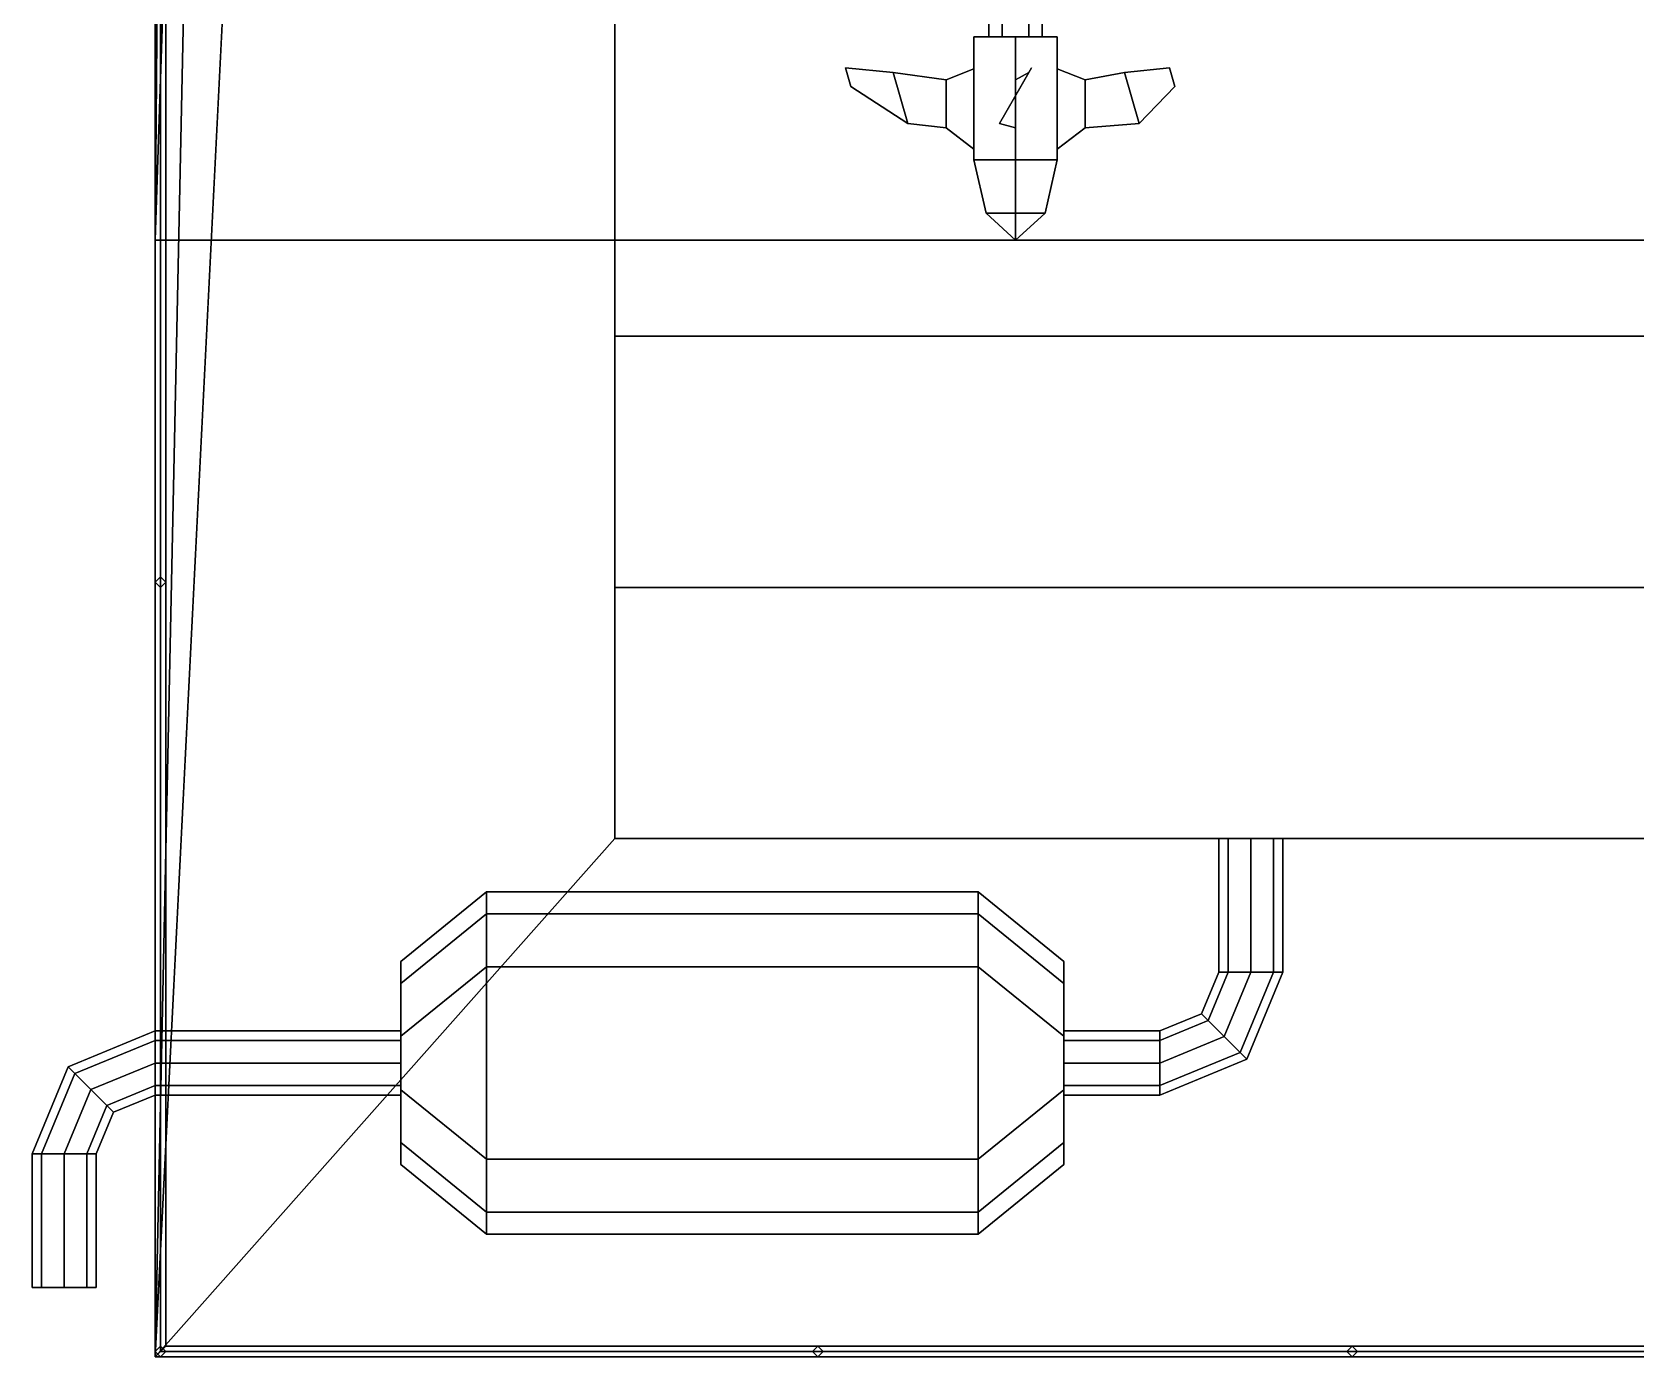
# Model space of a CAD drawing. Header units: millimetres. Extents: x -3.5 to 3.5, y -23.5 to 25.1.
# Drawn here: x -3.47 to -0.469, y -23.47 to -20.991 of the extents above; entities that cross this region are included whole.
import ezdxf

# ---------------------------------------------------------------- set-up
doc = ezdxf.new("R2010")
doc.units = ezdxf.units.MM
for name, color, linetype in [('prop', 1, 'Continuous'), ('railings', 6, 'Continuous'), ('superstructure', 3, 'Continuous')]:
    doc.layers.add(name, color=color, linetype=linetype)

msp = doc.modelspace()

# ---------------------------------------------------------------- linework, layer by layer
for points in [[(-3.24, 20.5995), (-3.24, -23.47), (-3.24, -23.47, 1.46), (-3.24, 21.45, 1.46)], [(-3.24, 21.45, 1.46), (-3.24, -23.47, 1.46), (-2.61, 6.0957, 1.46)], [(-3.24, 12.85, -1.19), (-3.24, -16.49, -1.19), (-3.24, -21.38, -0.39), (-3.24, 20.5995)], [(-3.24, 20.5995), (-3.24, -21.38, -0.39), (-3.24, -23.47)], [(-2.61, 6.0957, 1.46), (-3.24, -23.47, 1.46), (-2.42, -7.16, 1.46), (-2.42, 0.73, 1.46)], [(-2.42, -7.16, 1.46), (-3.24, -23.47, 1.46), (-2.38, -22.5, 1.46), (-2.38, -9.68, 1.46)], [(3.12, -17.76, -1.19), (3.24, -21.38, -0.39), (-3.24, -21.38, -0.39), (-3.12, -17.76, -1.19)], [(-3.21, -17.76, -1.16), (-3.24, -21.38, -0.39), (-3.24, -21.38, -0.39), (-3.24, -17.76, -1.07)], [(-3.12, -17.76, -1.19), (-3.24, -21.38, -0.39), (-3.24, -21.38, -0.39), (-3.21, -17.76, -1.16)], [(3.24, -21.38, -0.39), (3.24, -23.47, -0.32), (-3.24, -23.47, -0.32), (-3.24, -21.38, -0.39)], [(-3.24, -21.38, -0.39), (-3.24, -23.47, -0.32), (-3.24, -23.47)], [(-2.38, -22.5, 1.46), (-3.24, -23.47, 1.46), (3.24, -23.47, 1.46), (2.38, -22.5, 1.46)], [(-1.25, -22.5, 1.6), (-1.2324, -22.5, 1.5576), (-1.2324, -22.75, 1.5576), (-1.25, -22.75, 1.6)], [(-1.2324, -22.5, 1.6424), (-1.25, -22.5, 1.6), (-1.25, -22.75, 1.6), (-1.2324, -22.75, 1.6424)], [(-1.19, -22.5, 1.66), (-1.2324, -22.5, 1.6424), (-1.2324, -22.75, 1.6424), (-1.19, -22.75, 1.66)], [(-1.2324, -22.5, 1.5576), (-1.19, -22.5, 1.54), (-1.19, -22.75, 1.54), (-1.2324, -22.75, 1.5576)], [(-1.1476, -22.5, 1.6424), (-1.19, -22.5, 1.66), (-1.19, -22.75, 1.66), (-1.1476, -22.75, 1.6424)], [(-1.19, -22.5, 1.54), (-1.1476, -22.5, 1.5576), (-1.1476, -22.75, 1.5576), (-1.19, -22.75, 1.54)], [(-1.1476, -22.5, 1.5576), (-1.13, -22.5, 1.6), (-1.13, -22.75, 1.6), (-1.1476, -22.75, 1.5576)], [(-1.13, -22.5, 1.6), (-1.1476, -22.5, 1.6424), (-1.1476, -22.75, 1.6424), (-1.13, -22.75, 1.6)], [(-2.62, -22.6, 1.6), (-2.62, -22.641, 1.501), (-2.78, -22.771, 1.501), (-2.78, -22.73, 1.6)], [(-2.62, -22.641, 1.699), (-2.62, -22.6, 1.6), (-2.78, -22.73, 1.6), (-2.78, -22.771, 1.699)], [(-1.7, -22.6, 1.6), (-1.7, -22.641, 1.501), (-2.62, -22.641, 1.501), (-2.62, -22.6, 1.6)], [(-1.7, -22.641, 1.699), (-1.7, -22.6, 1.6), (-2.62, -22.6, 1.6), (-2.62, -22.641, 1.699)], [(-1.7, -22.641, 1.501), (-1.7, -22.6, 1.6), (-1.54, -22.73, 1.6), (-1.54, -22.771, 1.501)], [(-1.7, -22.6, 1.6), (-1.7, -22.641, 1.699), (-1.54, -22.771, 1.699), (-1.54, -22.73, 1.6)], [(-2.62, -22.641, 1.501), (-2.62, -22.74, 1.46), (-2.78, -22.87, 1.46), (-2.78, -22.771, 1.501)], [(-2.62, -22.74, 1.74), (-2.62, -22.641, 1.699), (-2.78, -22.771, 1.699), (-2.78, -22.87, 1.74)], [(-1.7, -22.641, 1.501), (-1.7, -22.74, 1.46), (-2.62, -22.74, 1.46), (-2.62, -22.641, 1.501)], [(-1.7, -22.74, 1.74), (-1.7, -22.641, 1.699), (-2.62, -22.641, 1.699), (-2.62, -22.74, 1.74)], [(-1.7, -22.74, 1.46), (-1.7, -22.641, 1.501), (-1.54, -22.771, 1.501), (-1.54, -22.87, 1.46)], [(-1.7, -22.641, 1.699), (-1.7, -22.74, 1.74), (-1.54, -22.87, 1.74), (-1.54, -22.771, 1.699)], [(-2.78, -22.73, 1.6), (-2.78, -22.771, 1.501), (-2.78, -22.8776, 1.5576), (-2.78, -22.86, 1.6)], [(-2.78, -22.771, 1.699), (-2.78, -22.73, 1.6), (-2.78, -22.86, 1.6), (-2.78, -22.8776, 1.6424)], [(-2.62, -22.74, 1.46), (-2.62, -23.1, 1.46), (-2.78, -22.97, 1.46), (-2.78, -22.87, 1.46)], [(-2.62, -23.1, 1.74), (-2.62, -22.74, 1.74), (-2.78, -22.87, 1.74), (-2.78, -22.97, 1.74)], [(-1.7, -22.74, 1.46), (-1.7, -23.1, 1.46), (-2.62, -23.1, 1.46), (-2.62, -22.74, 1.46)], [(-1.7, -23.1, 1.74), (-1.7, -22.74, 1.74), (-2.62, -22.74, 1.74), (-2.62, -23.1, 1.74)], [(-1.7, -23.1, 1.46), (-1.7, -22.74, 1.46), (-1.54, -22.87, 1.46), (-1.54, -22.97, 1.46)], [(-1.7, -22.74, 1.74), (-1.7, -23.1, 1.74), (-1.54, -22.97, 1.74), (-1.54, -22.87, 1.74)], [(-1.54, -22.73, 1.6), (-1.54, -22.771, 1.699), (-1.54, -22.8776, 1.6424), (-1.54, -22.86, 1.6)], [(-1.54, -22.771, 1.501), (-1.54, -22.73, 1.6), (-1.54, -22.86, 1.6), (-1.54, -22.8776, 1.5576)], [(-2.78, -22.771, 1.501), (-2.78, -22.87, 1.46), (-2.78, -22.92, 1.54), (-2.78, -22.8776, 1.5576)], [(-2.78, -22.87, 1.74), (-2.78, -22.771, 1.699), (-2.78, -22.8776, 1.6424), (-2.78, -22.92, 1.66)], [(-1.54, -22.771, 1.699), (-1.54, -22.87, 1.74), (-1.54, -22.92, 1.66), (-1.54, -22.8776, 1.6424)], [(-1.54, -22.87, 1.46), (-1.54, -22.771, 1.501), (-1.54, -22.8776, 1.5576), (-1.54, -22.92, 1.54)], [(-1.2324, -22.75, 1.6424), (-1.25, -22.75, 1.6), (-1.2822, -22.8278, 1.6), (-1.2698, -22.8402, 1.6424)], [(-1.25, -22.75, 1.6), (-1.2324, -22.75, 1.5576), (-1.2698, -22.8402, 1.5576), (-1.2822, -22.8278, 1.6)], [(-1.19, -22.75, 1.66), (-1.2324, -22.75, 1.6424), (-1.2698, -22.8402, 1.6424), (-1.2398, -22.8702, 1.66)], [(-1.2324, -22.75, 1.5576), (-1.19, -22.75, 1.54), (-1.2398, -22.8702, 1.54), (-1.2698, -22.8402, 1.5576)], [(-1.1476, -22.75, 1.6424), (-1.19, -22.75, 1.66), (-1.2398, -22.8702, 1.66), (-1.2098, -22.9002, 1.6424)], [(-1.19, -22.75, 1.54), (-1.1476, -22.75, 1.5576), (-1.2098, -22.9002, 1.5576), (-1.2398, -22.8702, 1.54)], [(-1.13, -22.75, 1.6), (-1.1476, -22.75, 1.6424), (-1.2098, -22.9002, 1.6424), (-1.1974, -22.9126, 1.6)], [(-1.1476, -22.75, 1.5576), (-1.13, -22.75, 1.6), (-1.1974, -22.9126, 1.6), (-1.2098, -22.9002, 1.5576)], [(-1.2698, -22.8402, 1.6424), (-1.2822, -22.8278, 1.6), (-1.36, -22.86, 1.6), (-1.36, -22.8776, 1.6424)], [(-1.2822, -22.8278, 1.6), (-1.2698, -22.8402, 1.5576), (-1.36, -22.8776, 1.5576), (-1.36, -22.86, 1.6)], [(-3.3902, -22.9398, 1.5576), (-3.4026, -22.9274, 1.6), (-3.24, -22.86, 1.6), (-3.24, -22.8776, 1.5576)], [(-3.4026, -22.9274, 1.6), (-3.3902, -22.9398, 1.6424), (-3.24, -22.8776, 1.6424), (-3.24, -22.86, 1.6)], [(-3.24, -22.8776, 1.5576), (-3.24, -22.86, 1.6), (-2.78, -22.86, 1.6), (-2.78, -22.8776, 1.5576)], [(-3.24, -22.86, 1.6), (-3.24, -22.8776, 1.6424), (-2.78, -22.8776, 1.6424), (-2.78, -22.86, 1.6)], [(-1.36, -22.8776, 1.6424), (-1.36, -22.86, 1.6), (-1.54, -22.86, 1.6), (-1.54, -22.8776, 1.6424)], [(-1.36, -22.86, 1.6), (-1.36, -22.8776, 1.5576), (-1.54, -22.8776, 1.5576), (-1.54, -22.86, 1.6)], [(-1.2398, -22.8702, 1.66), (-1.2698, -22.8402, 1.6424), (-1.36, -22.8776, 1.6424), (-1.36, -22.92, 1.66)], [(-1.2698, -22.8402, 1.5576), (-1.2398, -22.8702, 1.54), (-1.36, -22.92, 1.54), (-1.36, -22.8776, 1.5576)], [(-3.3602, -22.9698, 1.54), (-3.3902, -22.9398, 1.5576), (-3.24, -22.8776, 1.5576), (-3.24, -22.92, 1.54)], [(-3.3902, -22.9398, 1.6424), (-3.3602, -22.9698, 1.66), (-3.24, -22.92, 1.66), (-3.24, -22.8776, 1.6424)], [(-3.24, -22.92, 1.54), (-3.24, -22.8776, 1.5576), (-2.78, -22.8776, 1.5576), (-2.78, -22.92, 1.54)], [(-3.24, -22.8776, 1.6424), (-3.24, -22.92, 1.66), (-2.78, -22.92, 1.66), (-2.78, -22.8776, 1.6424)], [(-2.78, -22.97, 1.74), (-2.78, -22.87, 1.74), (-2.78, -22.92, 1.66)], [(-2.78, -22.87, 1.46), (-2.78, -22.97, 1.46), (-2.78, -22.92, 1.54)], [(-1.54, -22.87, 1.74), (-1.54, -22.97, 1.74), (-1.54, -22.92, 1.66)], [(-1.54, -22.97, 1.46), (-1.54, -22.87, 1.46), (-1.54, -22.92, 1.54)], [(-1.36, -22.92, 1.66), (-1.36, -22.8776, 1.6424), (-1.54, -22.8776, 1.6424), (-1.54, -22.92, 1.66)], [(-1.36, -22.8776, 1.5576), (-1.36, -22.92, 1.54), (-1.54, -22.92, 1.54), (-1.54, -22.8776, 1.5576)], [(-1.2098, -22.9002, 1.6424), (-1.2398, -22.8702, 1.66), (-1.36, -22.92, 1.66), (-1.36, -22.9624, 1.6424)], [(-1.2398, -22.8702, 1.54), (-1.2098, -22.9002, 1.5576), (-1.36, -22.9624, 1.5576), (-1.36, -22.92, 1.54)], [(-3.3302, -22.9998, 1.5576), (-3.3602, -22.9698, 1.54), (-3.24, -22.92, 1.54), (-3.24, -22.9624, 1.5576)], [(-3.3602, -22.9698, 1.66), (-3.3302, -22.9998, 1.6424), (-3.24, -22.9624, 1.6424), (-3.24, -22.92, 1.66)], [(-3.24, -22.92, 1.66), (-3.24, -22.9624, 1.6424), (-2.78, -22.9624, 1.6424), (-2.78, -22.92, 1.66)], [(-3.24, -22.9624, 1.5576), (-3.24, -22.92, 1.54), (-2.78, -22.92, 1.54), (-2.78, -22.9624, 1.5576)], [(-2.78, -23.069, 1.699), (-2.78, -22.97, 1.74), (-2.78, -22.92, 1.66), (-2.78, -22.9624, 1.6424)], [(-2.78, -22.97, 1.46), (-2.78, -23.069, 1.501), (-2.78, -22.9624, 1.5576), (-2.78, -22.92, 1.54)], [(-1.36, -22.92, 1.54), (-1.36, -22.9624, 1.5576), (-1.54, -22.9624, 1.5576), (-1.54, -22.92, 1.54)], [(-1.36, -22.9624, 1.6424), (-1.36, -22.92, 1.66), (-1.54, -22.92, 1.66), (-1.54, -22.9624, 1.6424)], [(-1.54, -23.069, 1.501), (-1.54, -22.97, 1.46), (-1.54, -22.92, 1.54), (-1.54, -22.9624, 1.5576)], [(-1.54, -22.97, 1.74), (-1.54, -23.069, 1.699), (-1.54, -22.9624, 1.6424), (-1.54, -22.92, 1.66)], [(-1.1974, -22.9126, 1.6), (-1.2098, -22.9002, 1.6424), (-1.36, -22.9624, 1.6424), (-1.36, -22.98, 1.6)], [(-1.2098, -22.9002, 1.5576), (-1.1974, -22.9126, 1.6), (-1.36, -22.98, 1.6), (-1.36, -22.9624, 1.5576)], [(-3.4524, -23.09, 1.5576), (-3.47, -23.09, 1.6), (-3.4026, -22.9274, 1.6), (-3.3902, -22.9398, 1.5576)], [(-3.47, -23.09, 1.6), (-3.4524, -23.09, 1.6424), (-3.3902, -22.9398, 1.6424), (-3.4026, -22.9274, 1.6)], [(-3.41, -23.09, 1.54), (-3.4524, -23.09, 1.5576), (-3.3902, -22.9398, 1.5576), (-3.3602, -22.9698, 1.54)], [(-3.4524, -23.09, 1.6424), (-3.41, -23.09, 1.66), (-3.3602, -22.9698, 1.66), (-3.3902, -22.9398, 1.6424)], [(-3.3676, -23.09, 1.5576), (-3.41, -23.09, 1.54), (-3.3602, -22.9698, 1.54), (-3.3302, -22.9998, 1.5576)], [(-3.41, -23.09, 1.66), (-3.3676, -23.09, 1.6424), (-3.3302, -22.9998, 1.6424), (-3.3602, -22.9698, 1.66)], [(-3.3178, -23.0122, 1.6), (-3.3302, -22.9998, 1.5576), (-3.24, -22.9624, 1.5576), (-3.24, -22.98, 1.6)], [(-3.3302, -22.9998, 1.6424), (-3.3178, -23.0122, 1.6), (-3.24, -22.98, 1.6), (-3.24, -22.9624, 1.6424)], [(-3.24, -22.9624, 1.6424), (-3.24, -22.98, 1.6), (-2.78, -22.98, 1.6), (-2.78, -22.9624, 1.6424)], [(-3.24, -22.98, 1.6), (-3.24, -22.9624, 1.5576), (-2.78, -22.9624, 1.5576), (-2.78, -22.98, 1.6)], [(-2.78, -23.11, 1.6), (-2.78, -23.069, 1.699), (-2.78, -22.9624, 1.6424), (-2.78, -22.98, 1.6)], [(-2.78, -23.069, 1.501), (-2.78, -23.11, 1.6), (-2.78, -22.98, 1.6), (-2.78, -22.9624, 1.5576)], [(-2.62, -23.1, 1.46), (-2.62, -23.199, 1.501), (-2.78, -23.069, 1.501), (-2.78, -22.97, 1.46)], [(-2.62, -23.199, 1.699), (-2.62, -23.1, 1.74), (-2.78, -22.97, 1.74), (-2.78, -23.069, 1.699)], [(-1.7, -23.199, 1.501), (-1.7, -23.1, 1.46), (-1.54, -22.97, 1.46), (-1.54, -23.069, 1.501)], [(-1.7, -23.1, 1.74), (-1.7, -23.199, 1.699), (-1.54, -23.069, 1.699), (-1.54, -22.97, 1.74)], [(-1.36, -22.9624, 1.5576), (-1.36, -22.98, 1.6), (-1.54, -22.98, 1.6), (-1.54, -22.9624, 1.5576)], [(-1.36, -22.98, 1.6), (-1.36, -22.9624, 1.6424), (-1.54, -22.9624, 1.6424), (-1.54, -22.98, 1.6)], [(-1.54, -23.11, 1.6), (-1.54, -23.069, 1.501), (-1.54, -22.9624, 1.5576), (-1.54, -22.98, 1.6)], [(-1.54, -23.069, 1.699), (-1.54, -23.11, 1.6), (-1.54, -22.98, 1.6), (-1.54, -22.9624, 1.6424)], [(-3.35, -23.09, 1.6), (-3.3676, -23.09, 1.5576), (-3.3302, -22.9998, 1.5576), (-3.3178, -23.0122, 1.6)], [(-3.3676, -23.09, 1.6424), (-3.35, -23.09, 1.6), (-3.3178, -23.0122, 1.6), (-3.3302, -22.9998, 1.6424)], [(-2.62, -23.199, 1.501), (-2.62, -23.24, 1.6), (-2.78, -23.11, 1.6), (-2.78, -23.069, 1.501)], [(-2.62, -23.24, 1.6), (-2.62, -23.199, 1.699), (-2.78, -23.069, 1.699), (-2.78, -23.11, 1.6)], [(-1.7, -23.24, 1.6), (-1.7, -23.199, 1.501), (-1.54, -23.069, 1.501), (-1.54, -23.11, 1.6)], [(-1.7, -23.199, 1.699), (-1.7, -23.24, 1.6), (-1.54, -23.11, 1.6), (-1.54, -23.069, 1.699)], [(-3.47, -23.34, 1.6), (-3.4524, -23.34, 1.6424), (-3.4524, -23.09, 1.6424), (-3.47, -23.09, 1.6)], [(-3.4524, -23.34, 1.5576), (-3.47, -23.34, 1.6), (-3.47, -23.09, 1.6), (-3.4524, -23.09, 1.5576)], [(-3.4524, -23.34, 1.6424), (-3.41, -23.34, 1.66), (-3.41, -23.09, 1.66), (-3.4524, -23.09, 1.6424)], [(-3.41, -23.34, 1.54), (-3.4524, -23.34, 1.5576), (-3.4524, -23.09, 1.5576), (-3.41, -23.09, 1.54)], [(-3.41, -23.34, 1.66), (-3.3676, -23.34, 1.6424), (-3.3676, -23.09, 1.6424), (-3.41, -23.09, 1.66)], [(-3.3676, -23.34, 1.5576), (-3.41, -23.34, 1.54), (-3.41, -23.09, 1.54), (-3.3676, -23.09, 1.5576)], [(-3.3676, -23.34, 1.6424), (-3.35, -23.34, 1.6), (-3.35, -23.09, 1.6), (-3.3676, -23.09, 1.6424)], [(-3.35, -23.34, 1.6), (-3.3676, -23.34, 1.5576), (-3.3676, -23.09, 1.5576), (-3.35, -23.09, 1.6)], [(-1.7, -23.1, 1.46), (-1.7, -23.199, 1.501), (-2.62, -23.199, 1.501), (-2.62, -23.1, 1.46)], [(-1.7, -23.199, 1.699), (-1.7, -23.1, 1.74), (-2.62, -23.1, 1.74), (-2.62, -23.199, 1.699)], [(-1.7, -23.199, 1.501), (-1.7, -23.24, 1.6), (-2.62, -23.24, 1.6), (-2.62, -23.199, 1.501)], [(-1.7, -23.24, 1.6), (-1.7, -23.199, 1.699), (-2.62, -23.199, 1.699), (-2.62, -23.24, 1.6)], [(-3.47, -23.34, 1.6), (-3.3676, -23.34, 1.6424), (-3.41, -23.34, 1.66), (-3.4524, -23.34, 1.6424)], [(-3.4524, -23.34, 1.5576), (-3.35, -23.34, 1.6), (-3.3676, -23.34, 1.6424), (-3.47, -23.34, 1.6)], [(-3.41, -23.34, 1.54), (-3.3676, -23.34, 1.5576), (-3.35, -23.34, 1.6), (-3.4524, -23.34, 1.5576)], [(-3.24, -23.47), (3.24, -23.47), (3.24, -23.47, 1.46), (-3.24, -23.47, 1.46)], [(3.24, -23.47, -0.32), (3.24, -23.47), (-3.24, -23.47), (-3.24, -23.47, -0.32)]]:
    msp.add_3dface(points)
at = {"layer": 'prop'}
for points in [[(-1.655, -21, -1.2233), (-1.68, -21, -1.18), (-1.68, -20.97, -1.18), (-1.655, -20.97, -1.2233)], [(-1.68, -21, -1.18), (-1.655, -21, -1.1367), (-1.655, -20.97, -1.1367), (-1.68, -20.97, -1.18)], [(-1.605, -21, -1.2233), (-1.655, -21, -1.2233), (-1.655, -20.97, -1.2233), (-1.605, -20.97, -1.2233)], [(-1.655, -21, -1.1367), (-1.605, -21, -1.1367), (-1.605, -20.97, -1.1367), (-1.655, -20.97, -1.1367)], [(-1.58, -21, -1.18), (-1.605, -21, -1.2233), (-1.605, -20.97, -1.2233), (-1.58, -20.97, -1.18)], [(-1.605, -21, -1.1367), (-1.58, -21, -1.18), (-1.58, -20.97, -1.18), (-1.605, -20.97, -1.1367)], [(-1.63, -21.23, -1.27), (-1.7079, -21.23, -1.225), (-1.7079, -21, -1.225), (-1.63, -21, -1.27)], [(-1.7079, -21.23, -1.135), (-1.63, -21.23, -1.09), (-1.63, -21, -1.09), (-1.7079, -21, -1.135)], [(-1.7079, -21.23, -1.225), (-1.7079, -21.23, -1.135), (-1.7079, -21, -1.135), (-1.7079, -21, -1.225)], [(-1.5521, -21.23, -1.225), (-1.63, -21.23, -1.27), (-1.63, -21, -1.27), (-1.5521, -21, -1.225)], [(-1.63, -21.23, -1.09), (-1.5521, -21.23, -1.135), (-1.5521, -21, -1.135), (-1.63, -21, -1.09)], [(-1.5521, -21.23, -1.135), (-1.5521, -21.23, -1.225), (-1.5521, -21, -1.225), (-1.5521, -21, -1.135)], [(-1.9381, -21.0927, -1.3463), (-1.9481, -21.058, -1.329), (-1.859, -21.0667, -1.2833), (-1.8315, -21.162, -1.331)], [(-1.8315, -21.162, -1.331), (-1.859, -21.0667, -1.2833), (-1.9481, -21.058, -1.329), (-1.9381, -21.0927, -1.3463)], [(-1.7599, -21.17, -1.255), (-1.7599, -21.08, -1.255), (-1.7079, -21.06, -1.225), (-1.7079, -21.21, -1.225)], [(-1.7079, -21.21, -1.225), (-1.7079, -21.06, -1.225), (-1.7599, -21.08, -1.255), (-1.7599, -21.17, -1.255)], [(-1.62, -21.0927, -0.83), (-1.6, -21.058, -0.83), (-1.605, -21.0667, -0.93), (-1.66, -21.162, -0.93)], [(-1.66, -21.162, -0.93), (-1.605, -21.0667, -0.93), (-1.6, -21.058, -0.83), (-1.62, -21.0927, -0.83)], [(-1.63, -21.17, -1.03), (-1.63, -21.08, -1.03), (-1.63, -21.06, -1.09), (-1.63, -21.21, -1.09)], [(-1.63, -21.21, -1.09), (-1.63, -21.06, -1.09), (-1.63, -21.08, -1.03), (-1.63, -21.17, -1.03)], [(-1.5001, -21.17, -1.255), (-1.5001, -21.08, -1.255), (-1.5521, -21.06, -1.225), (-1.5521, -21.21, -1.225)], [(-1.5521, -21.21, -1.225), (-1.5521, -21.06, -1.225), (-1.5001, -21.08, -1.255), (-1.5001, -21.17, -1.255)], [(-1.3319, -21.0927, -1.3637), (-1.3419, -21.058, -1.381), (-1.426, -21.0667, -1.3267), (-1.3985, -21.162, -1.279)], [(-1.3985, -21.162, -1.279), (-1.426, -21.0667, -1.3267), (-1.3419, -21.058, -1.381), (-1.3319, -21.0927, -1.3637)], [(-1.7599, -21.17, -1.255), (-1.7599, -21.08, -1.255), (-1.859, -21.0667, -1.2833), (-1.8315, -21.162, -1.331)], [(-1.8315, -21.162, -1.331), (-1.859, -21.0667, -1.2833), (-1.7599, -21.08, -1.255), (-1.7599, -21.17, -1.255)], [(-1.63, -21.17, -1.03), (-1.63, -21.08, -1.03), (-1.605, -21.0667, -0.93), (-1.66, -21.162, -0.93)], [(-1.66, -21.162, -0.93), (-1.605, -21.0667, -0.93), (-1.63, -21.08, -1.03), (-1.63, -21.17, -1.03)], [(-1.5001, -21.17, -1.255), (-1.5001, -21.08, -1.255), (-1.426, -21.0667, -1.3267), (-1.3985, -21.162, -1.279)], [(-1.3985, -21.162, -1.279), (-1.426, -21.0667, -1.3267), (-1.5001, -21.08, -1.255), (-1.5001, -21.17, -1.255)], [(-1.6851, -21.33, -1.2118), (-1.7079, -21.23, -1.225), (-1.63, -21.23, -1.27), (-1.63, -21.33, -1.2436)], [(-1.63, -21.33, -1.1164), (-1.63, -21.23, -1.09), (-1.7079, -21.23, -1.135), (-1.6851, -21.33, -1.1482)], [(-1.6851, -21.33, -1.1482), (-1.7079, -21.23, -1.135), (-1.7079, -21.23, -1.225), (-1.6851, -21.33, -1.2118)], [(-1.63, -21.33, -1.2436), (-1.63, -21.23, -1.27), (-1.5521, -21.23, -1.225), (-1.5749, -21.33, -1.2118)], [(-1.5749, -21.33, -1.1482), (-1.5521, -21.23, -1.135), (-1.63, -21.23, -1.09), (-1.63, -21.33, -1.1164)], [(-1.5749, -21.33, -1.2118), (-1.5521, -21.23, -1.225), (-1.5521, -21.23, -1.135), (-1.5749, -21.33, -1.1482)], [(-1.63, -21.38, -1.18), (-1.63, -21.33, -1.1164), (-1.6851, -21.33, -1.1482), (-1.63, -21.38, -1.18)], [(-1.63, -21.38, -1.18), (-1.6851, -21.33, -1.1482), (-1.6851, -21.33, -1.2118), (-1.63, -21.38, -1.18)], [(-1.63, -21.38, -1.18), (-1.6851, -21.33, -1.2118), (-1.63, -21.33, -1.2436), (-1.63, -21.38, -1.18)], [(-1.63, -21.38, -1.18), (-1.63, -21.33, -1.2436), (-1.5749, -21.33, -1.2118), (-1.63, -21.38, -1.18)], [(-1.63, -21.38, -1.18), (-1.5749, -21.33, -1.2118), (-1.5749, -21.33, -1.1482), (-1.63, -21.38, -1.18)], [(-1.63, -21.38, -1.18), (-1.5749, -21.33, -1.1482), (-1.63, -21.33, -1.1164), (-1.63, -21.38, -1.18)]]:
    msp.add_3dface(points, dxfattribs=at)
at = {"layer": 'railings'}
for points in [[(-3.23, -23.46, 2.34), (-3.24, -23.47, 2.35), (-3.24, 21.45, 2.35), (-3.23, 21.45, 2.34)], [(-3.24, -23.47, 2.35), (-3.23, -23.46, 2.36), (-3.23, 21.45, 2.36), (-3.24, 21.45, 2.35)], [(-3.24, -23.47, 1.94), (-3.23, -23.46, 1.95), (-3.23, 21.45, 1.95), (-3.24, 21.45, 1.94)], [(-3.23, -23.46, 1.93), (-3.24, -23.47, 1.94), (-3.24, 21.45, 1.94), (-3.23, 21.45, 1.93)], [(-3.22, -23.45, 2.35), (-3.23, -23.46, 2.34), (-3.23, 21.45, 2.34), (-3.22, 21.45, 2.35)], [(-3.23, -23.46, 2.36), (-3.22, -23.45, 2.35), (-3.22, 21.45, 2.35), (-3.23, 21.45, 2.36)], [(-3.22, -23.45, 1.94), (-3.23, -23.46, 1.93), (-3.23, 21.45, 1.93), (-3.22, 21.45, 1.94)], [(-3.23, -23.46, 1.95), (-3.22, -23.45, 1.94), (-3.22, 21.45, 1.94), (-3.23, 21.45, 1.95)], [(-3.23, -22.01, 1.46), (-3.24, -22.02, 1.46), (-3.24, -22.02, 2.35), (-3.23, -22.01, 2.34)], [(-3.24, -22.02, 1.46), (-3.23, -22.03, 1.46), (-3.23, -22.03, 2.34), (-3.24, -22.02, 2.35)], [(-3.22, -22.02, 1.46), (-3.23, -22.01, 1.46), (-3.23, -22.01, 2.34), (-3.22, -22.02, 2.35)], [(-3.23, -22.03, 1.46), (-3.22, -22.02, 1.46), (-3.22, -22.02, 2.35), (-3.23, -22.03, 2.34)], [(-3.23, -23.45, 1.46), (-3.24, -23.46, 1.46), (-3.24, -23.46, 2.35), (-3.23, -23.45, 2.34)], [(-3.24, -23.46, 1.46), (-3.23, -23.47, 1.46), (-3.23, -23.47, 2.34), (-3.24, -23.46, 2.35)], [(3.23, -23.46, 2.34), (3.24, -23.47, 2.35), (-3.24, -23.47, 2.35), (-3.23, -23.46, 2.34)], [(3.24, -23.47, 2.35), (3.23, -23.46, 2.36), (-3.23, -23.46, 2.36), (-3.24, -23.47, 2.35)], [(3.24, -23.47, 1.94), (3.23, -23.46, 1.95), (-3.23, -23.46, 1.95), (-3.24, -23.47, 1.94)], [(3.23, -23.46, 1.93), (3.24, -23.47, 1.94), (-3.24, -23.47, 1.94), (-3.23, -23.46, 1.93)], [(-3.22, -23.46, 1.46), (-3.23, -23.45, 1.46), (-3.23, -23.45, 2.34), (-3.22, -23.46, 2.35)], [(3.23, -23.46, 2.36), (3.22, -23.45, 2.35), (-3.22, -23.45, 2.35), (-3.23, -23.46, 2.36)], [(3.22, -23.45, 2.35), (3.23, -23.46, 2.34), (-3.23, -23.46, 2.34), (-3.22, -23.45, 2.35)], [(3.23, -23.46, 1.95), (3.22, -23.45, 1.94), (-3.22, -23.45, 1.94), (-3.23, -23.46, 1.95)], [(3.22, -23.45, 1.94), (3.23, -23.46, 1.93), (-3.23, -23.46, 1.93), (-3.22, -23.45, 1.94)], [(-3.23, -23.47, 1.46), (-3.22, -23.46, 1.46), (-3.22, -23.46, 2.35), (-3.23, -23.47, 2.34)], [(-2, -23.45, 1.46), (-2.01, -23.46, 1.46), (-2.01, -23.46, 2.35), (-2, -23.45, 2.34)], [(-2.01, -23.46, 1.46), (-2, -23.47, 1.46), (-2, -23.47, 2.34), (-2.01, -23.46, 2.35)], [(-1.99, -23.46, 1.46), (-2, -23.45, 1.46), (-2, -23.45, 2.34), (-1.99, -23.46, 2.35)], [(-2, -23.47, 1.46), (-1.99, -23.46, 1.46), (-1.99, -23.46, 2.35), (-2, -23.47, 2.34)], [(-1, -23.45, 1.46), (-1.01, -23.46, 1.46), (-1.01, -23.46, 2.35), (-1, -23.45, 2.34)], [(-1.01, -23.46, 1.46), (-1, -23.47, 1.46), (-1, -23.47, 2.34), (-1.01, -23.46, 2.35)], [(-0.99, -23.46, 1.46), (-1, -23.45, 1.46), (-1, -23.45, 2.34), (-0.99, -23.46, 2.35)], [(-1, -23.47, 1.46), (-0.99, -23.46, 1.46), (-0.99, -23.46, 2.35), (-1, -23.47, 2.34)]]:
    msp.add_3dface(points, dxfattribs=at)
at = {"layer": 'superstructure'}
for points in [[(-2.38, -9.68, 1.46), (-2.38, -22.03, 1.67), (-2.38, -21.56, 1.92), (-2.38, -17.99, 1.92)], [(-2.38, -22.5, 1.46), (-2.38, -22.03, 1.67), (-2.38, -22.03, 1.67), (-2.38, -9.68, 1.46)], [(-2.38, -19.72, 1.92), (-2.38, -21.56, 1.92), (2.38, -21.56, 1.92), (2.38, -19.72, 1.92)], [(-2.38, -21.56, 1.92), (-2.38, -22.03, 1.67), (2.38, -22.03, 1.67), (2.38, -21.56, 1.92)], [(-2.38, -22.5, 1.46), (-2.38, -22.5, 1.46), (-2.38, -22.5, 1.67), (-2.38, -22.03, 1.67)], [(-2.38, -22.03, 1.67), (-2.38, -22.5, 1.67), (2.38, -22.5, 1.67), (2.38, -22.03, 1.67)], [(-2.38, -22.5, 1.67), (-2.38, -22.5, 1.46), (2.38, -22.5, 1.46), (2.38, -22.5, 1.67)]]:
    msp.add_3dface(points, dxfattribs=at)

doc.saveas('drawing.dxf')
